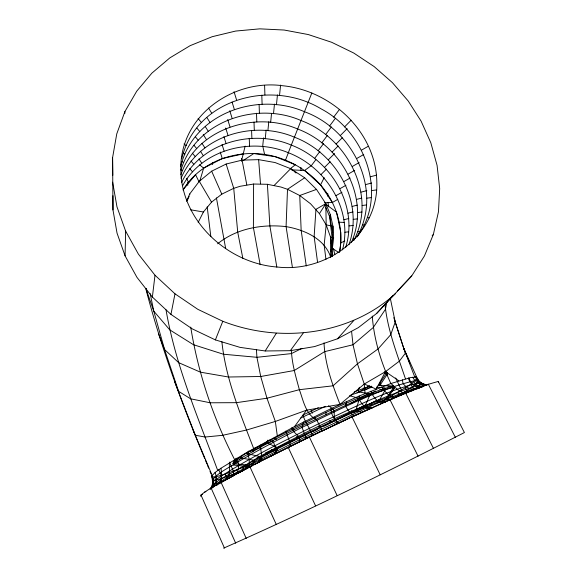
<?xml version="1.0" encoding="UTF-8"?>
<svg xmlns="http://www.w3.org/2000/svg" width="577" height="577" viewBox="0 0 577 577"><rect width="100%" height="100%" fill="white"/><g stroke="black" fill="none" stroke-linecap="round" stroke-linejoin="round"><path stroke-width="0.87" d="M300.97 170.251L300.97 167.582M198.171 222.419L203.421 211.975L211.543 202.138L221.799 194.146L233.728 188.318L240.162 186.277L253.606 184.034L267.403 184.294L280.963 187.035L287.505 189.306L299.737 195.509L310.52 203.746L319.427 213.649L326.178 224.879L330.506 237.003L330.671 257.248M253.606 184.034L253.397 227.547L260.169 264.72M124.892 113.316L124.92 111.549L136.749 91.159L151.866 73.156L169.811 57.902L190.1 45.684L212.206 36.697L235.611 31.064L259.773 28.85L284.172 30.033L308.298 34.555L331.645 42.28L353.751 53.034L374.156 66.586L392.432 82.677L408.206 100.982L421.102 121.148L430.817 142.764L437.077 165.397L439.681 188.556L438.47 211.745L433.377 234.399L424.42 255.986L411.711 275.921L376.63 313.462L358.353 327.621L337.516 338.778L314.638 346.561L290.31 350.686L265.182 350.975L239.967 347.354L215.38 339.903L192.148 328.811L170.943 314.386L152.371 297.061L136.951 277.342L125.072 255.827L117.037 233.144L112.977 209.934L112.594 157.615L116.763 133.878L124.92 111.549M210.598 488.899C213.108 485.142 212.906 480.374 211.528 476.249L215.134 472.44L220.926 468.243L246.725 452.483L294.544 426.569L331.054 408.617L359.197 396.017L390.874 383.546L410.658 377.567L416.14 377.069L416.991 378.18C410.701 385.955 400.734 389.872 392.519 395.303L392.447 398.837C401.152 392.937 412.418 389.143 418.852 380.618L416.882 377.488L403.705 348.256L393.795 317.653M125.072 255.827L125.635 231.117L116.987 206.898L112.638 182.173M327.693 196.137L327.779 193.461M146.262 288.363L146.19 290.159C161.207 347.657 181.769 403.525 204.633 458.326M332.164 256.224L331.919 248.132L332.979 226.263L330.354 214.716L325.832 203.652L316.484 189.4L304.685 177.774L290.671 168.686L275.085 162.548L258.633 159.641L242.066 160.132L226.155 164.027L211.658 171.181L199.289 181.308L189.696 193.966L186.544 201.272M229.401 462.797C229.069 468.856 230.959 476.501 224.907 480.504M332.078 256.498L331.919 248.132L330.506 237.003L333.621 237.984L332.237 249.589L330.506 237.003M339.55 252.07C344 228.023 336.528 203.198 320.538 184.907C308.572 171.34 292.633 161.51 275.215 156.677C241.878 147.258 202.217 159.194 183.421 189.234M181.755 158.718C196.021 98.328 271.926 78.847 321.382 109.017C365.392 132.162 388.227 194.391 357.329 236.628M180.76 166.356C193.295 113.539 257.421 91.231 304.476 111.722C352.698 129.241 383.554 190.266 356.925 237.118M180.969 170.172C195.156 121.163 256.513 100.982 301.006 120.528C347.065 137.398 377.574 194.932 353.78 240.573M180.889 174.708C196.627 128.642 254.947 110.467 297.66 129.017C341.144 145.166 370.91 197.911 351.487 242.275M181.539 182.664C200.096 142.735 252.243 128.505 291.327 145.094C330.902 160.067 358.908 205.809 345.601 247.576M181.084 178.235C199.065 135.754 253.548 119.677 294.436 137.196C335.929 152.782 364.361 201.438 348.941 244.684M182.628 185.7C202.419 149.255 251.298 137.203 288.32 152.71C325.976 167.078 353.225 209.653 342.514 249.884M262.686 146.443L263.538 137.853M265.247 138.689L266.12 129.933M267.894 130.662L268.795 121.725M270.649 122.331L271.507 113.756M273.498 113.698L274.472 104.069M276.455 104.733L277.458 94.895M317.595 262.499L314.133 236.584L315.951 209.321L325.832 203.652L326.178 224.879L324.151 245.131L325.947 259.361M279.535 95.421L280.588 85.071M152.371 297.061L154.997 275.229L138.401 254.118L125.635 231.117M339.608 252.113L340.856 242.78L340.798 232.473L336.521 212.177L325.176 203.768M261.215 444.384C259.109 449.952 264.028 456.054 260.241 461.283L235.524 474.388C238.741 471.099 239.102 466.129 238.005 461.867L234.615 459.595C213.245 418.188 198.099 373.124 190.72 327.087M180.846 164.806C182.815 113.914 234.377 79.027 282.73 85.742C331.544 90.539 376.276 132.212 376.846 182.613C378.324 234.349 327.318 272.604 278.02 267.093C226.061 263.682 177.81 217.781 180.954 164.084M332.669 232.668L329.893 217.298L330.354 214.716M170.943 314.386L174.982 293.816L154.997 275.229M346.626 401.397L345.645 406.403L349.907 412.793L353.874 415.692C381.801 404.008 408.891 389.136 438.26 381.476L464.406 432.548C385.198 473.104 304.966 512.21 223.624 548.15M386.814 302.398L385.378 309.395L373.261 327.498L353.016 344.757L324.606 351.645L294.22 370.521L260.717 376.5L228.514 377.012L200.428 372.172L178.668 362.652L164.56 349.532L158.596 334.061M216.13 485.646L216.555 479.977L215.74 476.854L211.629 476.876M241.496 160.925L245.153 146.104M275.676 447.125L275.301 448.733L275.864 449.937L277.501 449.209M200.681 496.278L200.976 495.023L204.409 492.268L211.081 487.976L249.863 466.656L309.308 436.919L371.855 407.665M345.464 405.761L346.193 403.229M303.653 421.931L302.06 427.362L306.034 438.347L260.241 461.283L299.362 442.018M199.62 181.632L203.645 168.152L222.282 158.538L243.054 153.908M246.559 465.956L243.415 467.24L242.088 471.02L243.732 470.342M275.727 453.457L277.458 448.798L323.264 426.107L346.503 415.397L374.004 403.712L384.664 399.976L387.333 399.428L390.744 399.673M285.528 160.117L288.413 152.552M288.32 152.71L294.515 136.929M294.436 137.196L311.854 92.94M267.742 440.157L267.093 441.823C255.705 448.964 241.72 453.71 232.56 463.684L233.887 464.038M215.38 339.903L222.794 321.266C279.795 343.503 349.402 335.569 395.469 293.664M359.399 387.268L358.115 390.42L354.249 391.985M187.359 200.298L189.133 196.353M370.888 405.112L371.985 402.89L375.786 400.726M337.783 199.332L332.395 202.513L320.538 184.907L324.173 177.687M252.784 451.748L253.635 450.161L260.508 447.586M386.229 373.737L386.871 372.605L385.854 371.833L384.325 371.934M377.106 402.919L379.168 399.291M379.753 385.631L387.513 373.889L386.871 372.605L384.347 372.432M386.54 375.562L387.513 373.889L385.854 371.833M257.356 463.288L260.415 458.03L277.458 448.798L276.744 447.262L267.75 443.244L267.093 441.823C308.125 421.542 348.854 398.779 392.959 386.035L394.517 387.888L386.648 399.508M248.637 451.077L247.757 452.548L248.391 453.94L259.715 456.522C300.848 434.827 342.37 412.555 386.619 398L387.506 398.339L388.213 399.753M265.182 350.975L276.304 333.275M319.427 213.649L325.832 203.652M250.988 466.728L254.248 461.636L260.415 458.03L259.715 456.522L249.163 462.97L245.802 466.108L248.132 466.115M239.462 459.804L242.29 455.426M241.792 455.311L240.854 456.746L241.482 458.124L253.563 460.143L254.248 461.636L249.834 464.456L246.458 467.55M379.543 383.77L380.517 384.289L381.209 385.696L380.243 385.184L379.543 383.77L386.503 373.131L384.217 373.305M385.111 399.933L386.576 397.69M378.8 385.508L380.265 383.279M234.392 463.295L237.933 458.088M245.283 469.252L247.237 466.432L246.574 464.968L233.851 463.692L233.238 462.35L236.181 458.152M392.807 388.097L393.875 386.597L387.968 386.179M393.442 389.367L394.517 387.888L392.959 386.035L378.18 385.45M294.544 426.569L306.575 410.175L340.026 404.383L364.253 384.044L385.472 371.66L399.356 361.159L405.35 353.232L394.459 319.615M290.31 350.686L303.257 333.059M333.629 117.196L339.312 109.637M329.539 126.067L335.432 118.235M325.601 134.607L331.378 126.94M321.807 142.844L327.469 135.328M318.143 150.777L323.509 143.666M314.616 158.43L319.882 151.455M311.212 165.823L315.864 159.67M182.996 189.948L195.531 174.665L198.986 181.697M217.94 484.132C222.419 480.078 221.82 473.638 220.926 468.243M289.301 446.973L289.935 446.259L290.123 444.449L289.741 441.823L285.759 431.156M337.516 338.778L353.788 320.509M432.18 235.726L433.377 234.399M212.148 487.897C222.794 478.593 236.404 473.104 248.514 465.891C272.524 453.118 296.845 440.929 321.36 429.158C356.074 413.572 390.11 395.173 426.843 384.816C422.249 384.296 417.806 381.498 416.14 377.069M376.63 313.462L393.182 295.446M397.503 290.887L411.711 275.921M210.014 489.08L211.081 487.976L235.712 543.245M274.241 185.361L290.671 168.686L292.698 170.309M344.548 126.926L351.198 120.204M340.25 135.624L347.145 128.664M336.11 143.998L342.248 137.802M332.114 152.068L338.136 146.003M328.27 159.851L334.545 153.532M324.555 167.352L330.102 161.784M320.971 174.6L326.416 169.14M217.623 243.797C236.491 228.405 262.34 223.905 286.084 226.624C304.209 229.682 324.548 238.575 330.765 257.255M290.231 168.736L295.366 164.748L275.215 156.677L253.808 153.54L243.508 160.348M291.551 169.862L304.577 170.482L311.025 165.837M411.762 390.889C415.094 388.48 419.414 386.684 421.441 382.962L417.698 379.991C376.976 389.129 339.658 409.8 302.06 427.362C280.458 438.383 259.008 449.728 238.005 461.867C229.365 467.622 219.173 471.77 212.466 479.92L213.649 480.374L220.969 478.787L241.265 471.344M375.36 390.939L364.275 397.784M304.685 177.774L287.505 189.306L286.084 226.624L292.395 267.252M320.466 431.704L353.874 415.692L341.31 421.953M245.312 469.332C251.089 465.92 249.754 457.388 246.725 452.483M231.478 476.818L234.846 474.792M369.403 385.854L356.961 393.038M371.501 386.172L365.501 389.742L364.902 388.537L363.207 388.047M216.123 485.618L217.579 484.745M218.928 483.858L220.472 482.949M222.015 482.04L234.781 474.799M270.05 456.616L274.565 453.955C276.311 450.161 274.789 445.898 273.563 442.177L269.106 440.056M350.657 403.684L368.011 393.875L368.674 395.209L370.391 395.562M361.469 150.171L368.155 146.313M356.824 158.466L363.755 154.477M352.352 166.457L359.146 162.555M348.046 174.153L354.704 170.345M343.892 181.575L350.059 178.048M339.889 188.729L345.933 185.282M336.023 195.632L341.959 192.264M387.412 398.195L392.519 395.303M229.329 478.044L230.8 477.222M365.551 404.881L331.393 422.552L329.691 420.705M371.985 402.89L353.485 412.822L352.908 411.632L351.343 410.802M231.536 476.818L233.007 476.018M237.428 473.616L244.727 469.714M245.521 469.296L252.632 465.56M254.168 464.766L260.306 461.593M301.901 348.378L291.428 353.6L256.931 357.3L223.313 354.206L193.475 344.714L169.775 329.871L153.77 311.133L145.83 288.428M300.682 418.036L325.399 406.331M323.805 426.266L330.635 422.927M300.148 441.636L308.774 437.438M309.56 437.056L319.896 432.079M313.116 431.423L317.718 429.223M320.689 431.704L329.46 427.528M330.26 427.146L340.531 422.306L338.237 422.955C334.321 419.291 330.657 414.221 331.054 408.617M202.505 494.309L200.976 495.023L224.446 548.056M267.555 454.64L265.947 454.193L265.384 452.974L306.877 434.38M318.331 407.73L303.113 414.942C304.706 422.559 310.368 428.271 312.438 435.657M350.585 417.633L386.388 401.505M204.409 492.268L205.917 491.568M340.856 242.78L344.743 241.049M387.16 401.166L394.235 398.116M370.759 391.242C372.973 396.413 376.868 402.227 383.02 402.623L406.439 392.735L422.487 386.677C416.5 387.643 410.124 383.972 408.249 378.144M275.864 449.937L256.953 457.886M402.219 394.733L395.021 397.769L395.526 397.25C388.84 397.654 385.285 391.3 381.375 387.03M254.536 448.228L273.375 440.734M403.034 394.394L407.946 392.374M350.34 395.375L372.179 387.052M408.761 392.035L413.788 390.03M243.415 467.24L224.799 474.236L215.74 476.854M417.553 388.566L419.753 387.722C414.019 390.99 406.655 388.747 403.042 383.431L402.342 379.767M316.484 189.4L299.737 195.509L301.158 230.31L306.279 266.004M308.854 437.316L306.034 438.347L322.175 430.565L316.816 420.114C305.5 414.062 303.408 400.669 299.369 389.691C295.864 376.738 291.89 363.654 291.385 350.16M420.482 387.456L424.124 386.136M306.575 410.175L275.337 421.448L246.429 430.067L222.419 435.346L205.08 437.027L195.314 435.253L193.187 430.456M383.02 402.623L386.33 401.462M174.456 381.253L195.314 435.253L212.091 475.297C213.072 477.828 213.836 480.792 212.552 483.353L213.742 483.742L216.656 483.274L223.609 481.153M369.893 386.128L358.115 390.42L358.844 391.906L369.028 393.824L369.706 395.202L365.457 405.364L366.193 406.864L372.201 408.076M248.781 451.798L253.635 450.161M407.989 392.266C400.561 394.928 395.995 387.217 390.874 383.546C381 362.356 373.968 339.456 372.266 316.073M370.521 176.742L376.615 175.119M365.667 184.59L371.631 183.017M360.993 192.148L366.835 190.619M356.492 199.426L361.707 198.077M352.158 206.436L357.271 205.123M347.974 213.202L352.987 211.925M343.942 219.729L348.861 218.481M371.747 190.54L376.175 189.97M366.849 198.163L371.184 197.615M362.132 205.499L366.381 204.972M357.596 212.56L362.01 212.026M353.218 219.361L357.545 218.849M348.998 225.924L353.247 225.427M344.931 232.25L348.486 231.846M425.675 385.241C420.128 385.761 415.188 381.873 412.663 377.185M324.627 202.7L332.395 202.513M339.341 222.217L344.433 222.433M389.057 399.818L390.752 399.94M246.797 466.389L233.158 465.004C239.246 457.568 249.307 454.193 257.219 448.942C273.383 440.063 289.856 431.762 306.437 423.698C335.093 410.867 363.121 395.281 393.615 387.34L386.619 398L387.333 399.428M376.392 387.102L384.974 387.895L385.645 389.244L379.478 399.94L380.2 401.404L385.393 401.931M245.254 465.451L248.622 465.762M379.702 389.287L384.787 389.864M367.325 217.572L369.042 217.81M369.713 408.905C364.952 408.408 361.995 404.044 359.709 400.294L359.197 396.017M362.457 224.749L364.238 225.001M357.783 231.651L359.521 231.904M353.275 238.287L354.985 238.546M251.659 461.311L255.048 461.824M190.36 209.761L203.421 211.975M326.178 224.879L332.979 226.263L333.621 237.984M427.03 385.061L423.417 384.058C382.01 395.396 343.762 416.284 304.916 434.229C282.514 445.372 260.241 456.782 238.373 468.95C229.624 474.763 218.69 478.614 211.781 486.649L212.992 486.974C214.521 483.108 213.54 479.083 211.701 475.535M265.406 442.436L267.8 443.078M349.568 395.692L358.432 398.202L359.118 399.601L356.211 409.273L356.947 410.788L361.851 412.267M273.541 438.253L276.556 439.4M351.581 331.342L353.016 344.757L357.459 363.827L364.253 384.044L376.182 389.064L385.472 371.66L398.873 380.842M222.794 321.266L197.803 309.315L174.982 293.816M420.59 387.499L418.426 386.359L413.637 381.83M397.192 392.584L401.325 395.454M331.919 248.132L338.735 252.481M180.832 169.523L182.282 170.518M182.051 161.481L183.529 162.512M183.407 153.186L184.828 154.182M184.005 143.983L186.176 145.519M328.479 405.739L333.391 409.259L334.076 410.68L334.422 419.017L335.165 420.554L338.749 423.208M294.046 171.383L296.066 173.006M199.642 164.82L203.645 168.152M292.77 428.242L294.609 429.8M304.577 170.482L320.538 184.907M414.459 389.186L412.072 386.987L411.329 383.582L408.877 377.906M408.487 392.057L406.763 390.42L405.162 387.715M189.703 168.563L192.48 171.809M191.009 161.012L193.829 164.337M192.365 153.186L195.235 156.583M193.937 145.274L196.685 148.549M195.394 136.843L198.192 140.197M196.908 128.087L199.765 131.527M198.099 118.516L201.395 122.512M224.799 474.236L226.739 476.876L226.891 479.235M198.978 158.927L201.784 163.269M200.45 151.246L203.299 155.682M201.964 143.276L204.864 147.806M203.248 134.556L206.494 139.648M205.354 126.702L208.182 131.174M207.056 117.795L209.934 122.374M208.528 108.058L211.752 113.222M199.289 181.308L211.543 202.138M318.8 426.035L320.019 428.12M310.996 410.305L312.64 413.139M428.242 384.08L455.426 437.467M405.595 392.959L433.536 448.545M389.929 399.652L418.087 456.198M361.418 397.741L362.075 399.068M351.934 416.753L380.171 474.748M395.634 377.928L401.404 390.052M309.308 436.919L337.119 495.535M271.673 449.368L272.813 451.791M288.139 447.269L315.569 505.849M249.863 466.656L276.282 524.471M186.66 178.279L188.412 182.202M220.998 482.199L246.235 538.464M218.755 469.671L221.287 475.376L221.106 482.011M211.658 171.181L221.799 194.146M362.406 406.597L363.121 408.242M229.502 462.105L233.332 471.185L233.873 474.251M324.44 204.337L325.125 205.96M325.803 207.583L329.893 217.298M409.749 362.875L403.705 348.256L414.74 376.961M415.462 376.687C416.774 380.762 419.659 384.318 423.756 385.811L424.506 384.527L420.308 382.428C384.686 390.99 351.819 408.696 318.591 423.756C282.817 441.657 246.567 459.119 213.238 481.369L212.415 485.416L210.396 489.029C216.144 485.69 217.233 478.268 215.134 472.44M205.304 459.963L206.992 464.059M207.662 465.697L208.672 468.156M210.021 471.438L211.031 473.897M253.671 448.56C240.342 413.918 225.773 378.923 221.878 341.707M340.026 404.383C332.338 384.635 325.031 364.181 324 342.832M217.717 470.493C198.207 417.806 175.502 365.544 166.025 309.827M438.26 381.476L438.614 382.407M314.717 417.243L315.583 419.652M405.465 378.873C397.25 354.379 387.456 329.986 384.974 304.079M220.226 152.061L222.282 158.538M222.03 144.452L224.114 151.066M225.694 128L227.98 135.299M223.89 136.576L226.011 143.32M227.699 119.526L230.021 126.976M226.155 164.027L233.728 188.318L237.702 232.069L242.838 258.33M229.776 110.726L232.134 118.343M232.062 102.028L234.327 109.378M234.046 91.707L236.613 100.059M333.448 248.709L334.848 254.767M262.881 146.58L264.591 154.47M225.679 248.579L216.425 197.889M390.405 298.778L395.231 321.988L390.73 334.689L377.993 349.006L357.459 363.827L333.03 385.818L299.369 389.691L266.971 398.224L236.354 402.674L210.237 402.789L190.619 398.808L178.603 391.343L164.56 349.532L153.77 311.133L150.179 293.585M242.066 160.132L246.805 184.849M189.696 193.966L189.84 194.774M276.83 267.137L269.848 225.694L267.403 184.294M277.277 435.649L275.337 421.448L266.971 398.224L260.717 376.5L256.931 357.3L256.419 349.482M187.438 182.635L187.792 185.282M207.186 206.84L210.836 236.642M328.017 202.368L328.529 206.826M329.554 215.748L332.626 242.491M212.444 162.764L212.624 164.532M296.845 436.4L297.083 438.96M364.253 384.044L365.097 393.557M325.897 412.425L326.092 414.762M258.633 159.641L260.501 183.854M241.467 158.43L241.648 161.091M254.01 122.158L254.298 130.258M251.594 130.38L251.882 138.314M249.264 138.314L249.545 146.096M259.109 104.415L259.405 113.236M256.505 113.258L256.808 121.898M264.598 85.324L264.908 94.888M261.807 95.227L262.102 104.235M332.172 254.774L332.215 256.527M299.369 442.04C301.85 435.029 291.753 433.435 292.049 427.319M112.594 157.615L112.803 175.321M112.955 195.718L112.977 209.934M331.083 249.574A49.305 9.722 -63.5 0 1 331.083 251.471"/></g></svg>
